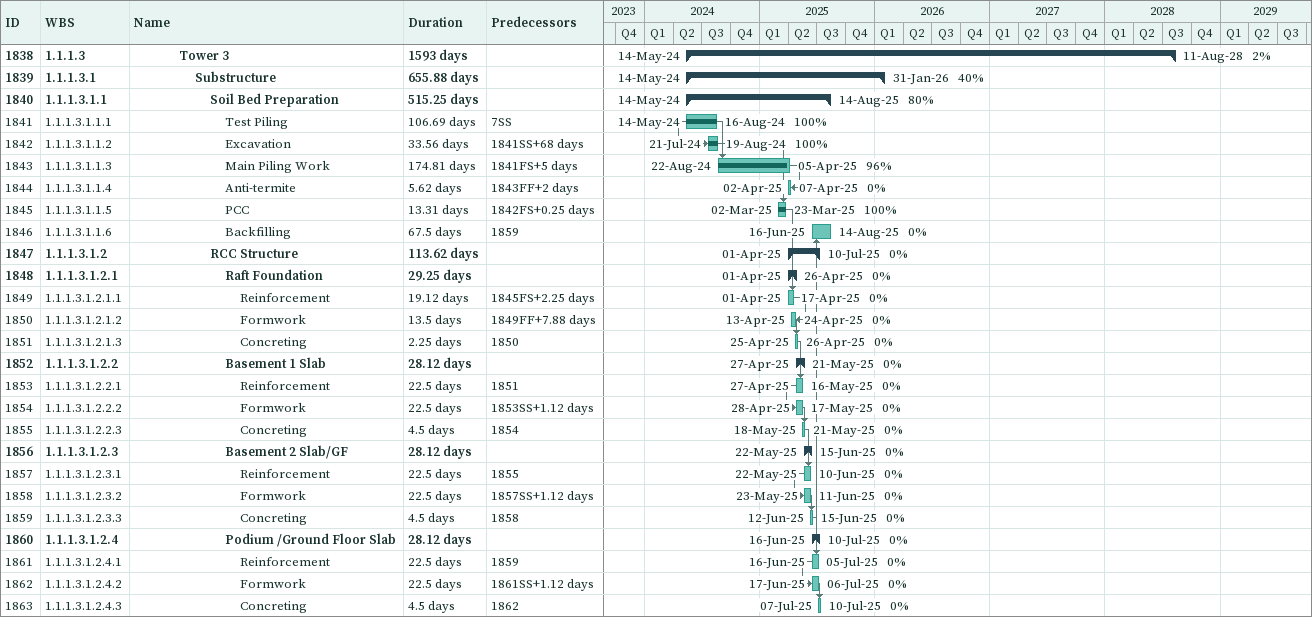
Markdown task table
| ID | WBS | Task | Duration | Start | Finish | Predecessors | % complete |
|---|---|---|---|---|---|---|---|
| 1838 | 1.1.1.3 | **Tower 3** | 1593d | 2024-05-14 | 2028-08-11 |  | 2 |
| 1839 | 1.1.1.3.1 | **Substructure** | 655.88d | 2024-05-14 | 2026-01-31 |  | 40 |
| 1840 | 1.1.1.3.1.1 | **Soil Bed Preparation** | 515.25d | 2024-05-14 | 2025-08-14 |  | 80 |
| 1841 | 1.1.1.3.1.1.1 | Test Piling | 106.69d | 2024-05-14 | 2024-08-16 | 7SS | 100 |
| 1842 | 1.1.1.3.1.1.2 | Excavation | 33.56d | 2024-07-21 | 2024-08-19 | 1841SS+68d | 100 |
| 1843 | 1.1.1.3.1.1.3 | Main Piling Work | 174.81d | 2024-08-22 | 2025-04-05 | 1841FS+5d | 96 |
| 1844 | 1.1.1.3.1.1.4 | Anti-termite | 5.62d | 2025-04-02 | 2025-04-07 | 1843FF+2d | 0 |
| 1845 | 1.1.1.3.1.1.5 | PCC | 13.31d | 2025-03-02 | 2025-03-23 | 1842FS+0.25d | 100 |
| 1846 | 1.1.1.3.1.1.6 | Backfilling | 67.5d | 2025-06-16 | 2025-08-14 | 1859 | 0 |
| 1847 | 1.1.1.3.1.2 | **RCC Structure** | 113.62d | 2025-04-01 | 2025-07-10 |  | 0 |
| 1848 | 1.1.1.3.1.2.1 | **Raft Foundation** | 29.25d | 2025-04-01 | 2025-04-26 |  | 0 |
| 1849 | 1.1.1.3.1.2.1.1 | Reinforcement | 19.12d | 2025-04-01 | 2025-04-17 | 1845FS+2.25d | 0 |
| 1850 | 1.1.1.3.1.2.1.2 | Formwork | 13.5d | 2025-04-13 | 2025-04-24 | 1849FF+7.88d | 0 |
| 1851 | 1.1.1.3.1.2.1.3 | Concreting | 2.25d | 2025-04-25 | 2025-04-26 | 1850 | 0 |
| 1852 | 1.1.1.3.1.2.2 | **Basement 1 Slab** | 28.12d | 2025-04-27 | 2025-05-21 |  | 0 |
| 1853 | 1.1.1.3.1.2.2.1 | Reinforcement | 22.5d | 2025-04-27 | 2025-05-16 | 1851 | 0 |
| 1854 | 1.1.1.3.1.2.2.2 | Formwork | 22.5d | 2025-04-28 | 2025-05-17 | 1853SS+1.12d | 0 |
| 1855 | 1.1.1.3.1.2.2.3 | Concreting | 4.5d | 2025-05-18 | 2025-05-21 | 1854 | 0 |
| 1856 | 1.1.1.3.1.2.3 | **Basement 2 Slab/GF** | 28.12d | 2025-05-22 | 2025-06-15 |  | 0 |
| 1857 | 1.1.1.3.1.2.3.1 | Reinforcement | 22.5d | 2025-05-22 | 2025-06-10 | 1855 | 0 |
| 1858 | 1.1.1.3.1.2.3.2 | Formwork | 22.5d | 2025-05-23 | 2025-06-11 | 1857SS+1.12d | 0 |
| 1859 | 1.1.1.3.1.2.3.3 | Concreting | 4.5d | 2025-06-12 | 2025-06-15 | 1858 | 0 |
| 1860 | 1.1.1.3.1.2.4 | **Podium /Ground Floor Slab** | 28.12d | 2025-06-16 | 2025-07-10 |  | 0 |
| 1861 | 1.1.1.3.1.2.4.1 | Reinforcement | 22.5d | 2025-06-16 | 2025-07-05 | 1859 | 0 |
| 1862 | 1.1.1.3.1.2.4.2 | Formwork | 22.5d | 2025-06-17 | 2025-07-06 | 1861SS+1.12d | 0 |
| 1863 | 1.1.1.3.1.2.4.3 | Concreting | 4.5d | 2025-07-07 | 2025-07-10 | 1862 | 0 |
